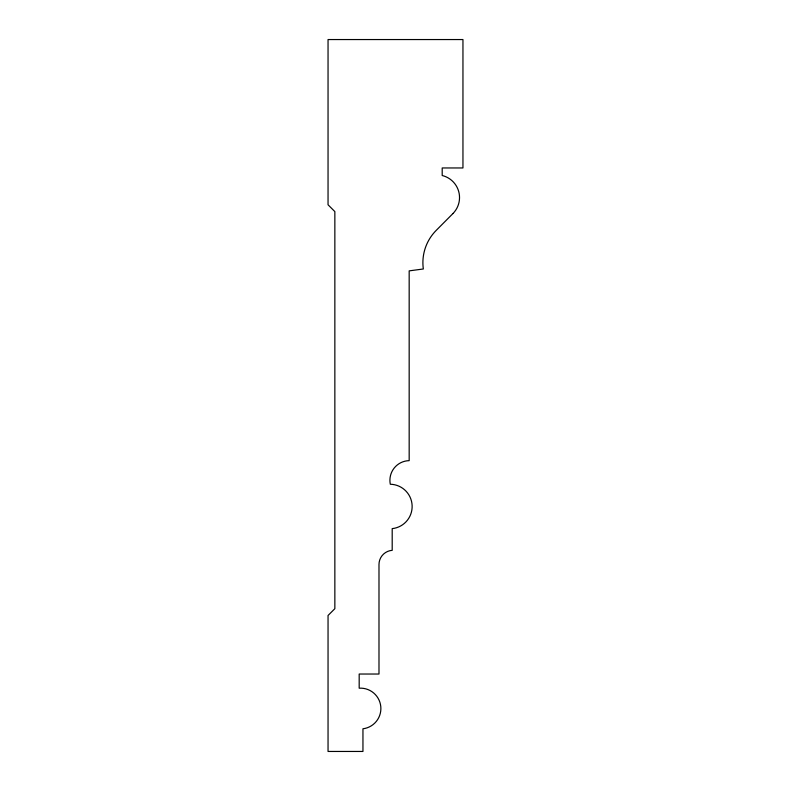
<?xml version="1.0" encoding="UTF-8"?>
<svg xmlns="http://www.w3.org/2000/svg" width="791" height="791" viewBox="0 0 791 791"><rect width="100%" height="100%" fill="white"/><g stroke="black" fill="none" stroke-linecap="round" stroke-linejoin="round"><path stroke-width="1.19" d="M452.936 213.56L436.197 230.399A45.759 45.759 0 0 0 423.333 268.98L409.174 270.868L409.174 460.649A19.666 19.666 0 0 0 390.309 484.25A22.247 22.247 0 0 1 412.121 505.548A22.247 22.247 0 0 1 392.198 528.625L392.198 550.338A14.208 14.208 0 0 0 378.988 564.507L378.988 674.031L359.183 674.031L359.183 688.19A20.398 20.398 0 0 1 380.797 706.66A20.398 20.398 0 0 1 362.95 728.788L362.95 751.45L328.047 751.45L328.047 615.487L334.85 608.694L334.85 211.583L328.047 204.78L328.047 39.55L462.953 39.55L462.953 167.959L442.199 167.959L442.199 175.513A22.692 22.692 0 0 1 452.936 213.56"/></g></svg>
